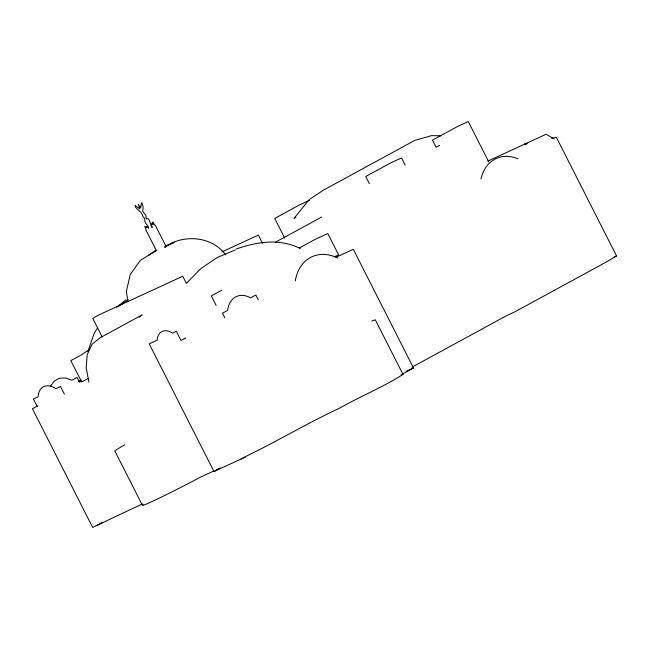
<?xml version="1.0" encoding="UTF-8"?>
<svg xmlns="http://www.w3.org/2000/svg" width="649" height="649" viewBox="0 0 649 649"><rect width="100%" height="100%" fill="white"/><g stroke="black" fill="none" stroke-linecap="round" stroke-linejoin="round"><path stroke-width="0.97" d="M87.85 351.45L94.348 332.921L97.683 327.899M50.63 386.066L54.289 381.052L59.457 378.237L65.525 377.953L71.763 380.241L77.036 377.369L79.438 382.115L81.198 381.158M139.259 317.231L142.163 314.87L99.978 337.837L91.996 344.343L87.217 354.703L86.171 367.788L88.97 382.139M116.755 307.237L125.995 299.765M371.747 321.036L375.3 319.795L402.988 374.368C382.886 387.364 360.398 396.206 339.67 408.148C307.91 422.807 277.894 440.955 246.385 456.133M551.528 138.342L556.355 137.296L616.55 255.933L606.215 262.082L514.819 311.853L506.837 315.528L412.058 367.131M119.229 305.947L128.267 299.773M148.621 255.154L156.295 250.449L145.765 229.697L146.074 229.227L144.703 226.323L146.869 227.539C145.782 222.664 151.047 232.796 147.526 225.349C146.041 223.686 144.605 222.331 144.727 220.165L144.646 218.413L143.096 216.807L142.293 214.543C141.06 211.079 134.741 208.507 135.073 205.425L139.924 208.97L138.318 204.419L140.646 207.721L140.768 206.999C140.963 207.858 141.287 199.616 142.277 204.037A12.12 7.991 61.4 0 1 143.105 207.712L142.731 211.355L145.611 215.054L146.114 216.247L145.814 217.602C148.337 221.658 144.954 215.955 148.881 219.459C149.27 219.995 154.064 234.273 151.225 223.702L153.221 224.611L152.142 222.404L153.156 222.096L154.397 224.749L155.371 225.357L165.86 246.036L167.296 245.395C185.841 234.111 212.369 236.893 225.698 254.822M124.665 444.735L114.735 450.779L142.423 505.352M156.563 250.279L140.241 260.419L130.222 274.584L126.36 291.515L127.926 301.793M295.903 217.31L294.127 218.275L309.119 199.689L323.405 190.149L414.8 140.379L431.52 135.641L441.223 135.771M439.641 145.335L436.128 147.25L432.518 140.135L457.123 126.733L468.294 121.59L488.762 161.925M275.468 242.207L321.539 217.123M88.499 350.192L81.376 354.873L70.83 360.617L81.669 381.969L87.818 378.627M221.869 290.144L211.323 295.887L216.133 305.379M299.205 248.032L315.025 239.424L327.794 233.535L338.632 254.895L334.957 256.582M78.415 381.336L81.052 379.9M37.723 405.901L32.45 408.773L92.645 527.41L142.431 503.884M97.431 525.203L102.704 522.331L99.508 523.808M185.711 338.153L180.925 340.36L176.35 331.347L172.512 333.107A16.866 11.122 61.4 0 0 157.188 340.173L149.205 343.848L213.975 471.507L220.125 468.156M241.112 459.005L245.509 456.612M402.072 374.173L413.494 367.951L353.307 249.313L335.971 257.296M156.295 250.449L154.47 251.309L156.798 250.546M165.86 246.036L167.693 245.176L165.284 247.48L164.189 246.944L174.2 242.621M309.646 200.281L299.327 205.027L274.722 218.429L284.716 238.126M221.853 251.917L258.343 235.1L262.447 243.205M487.853 161.098L546.255 134.189L554.059 138.967M406.201 371.317L413.494 367.951M213.789 471.004L200.249 477.242A40.027 1.33 -26.9 0 1 159.403 498.034A40.027 1.33 -26.9 0 1 143.145 504.711M216.49 469.762L220.1 468.099M213.975 471.507L245.906 456.799M235.279 249.946L217.034 257.596L200.606 268.824L186.368 283.378L182.758 276.255L99.743 314.505L92.71 318.334L102.193 337.018M614.132 256.866L616.55 255.933M401.212 374.984L402.988 374.368M236.155 249.013C257.548 241.712 279.135 238.183 300.236 248.445M527.353 143.599L524.457 144.232L526.428 143.875M405.114 165.073L401.504 157.958L390.333 163.102L365.72 176.504L369.33 183.618M258.245 299.733L255.836 294.987L250.563 297.859A22.739 17.077 65.3 0 0 227.718 310.295L222.445 313.167L224.846 317.913M64.381 394.057L60.527 386.463L55.741 388.67A18.951 12.493 61.4 0 0 38.177 396.766L33.391 398.973L37.236 406.566M480.99 178.856A42.015 31.55 65.3 0 1 517.902 158.754M295.303 280.895A44.992 33.789 65.3 0 1 337.488 257.921"/></g></svg>
